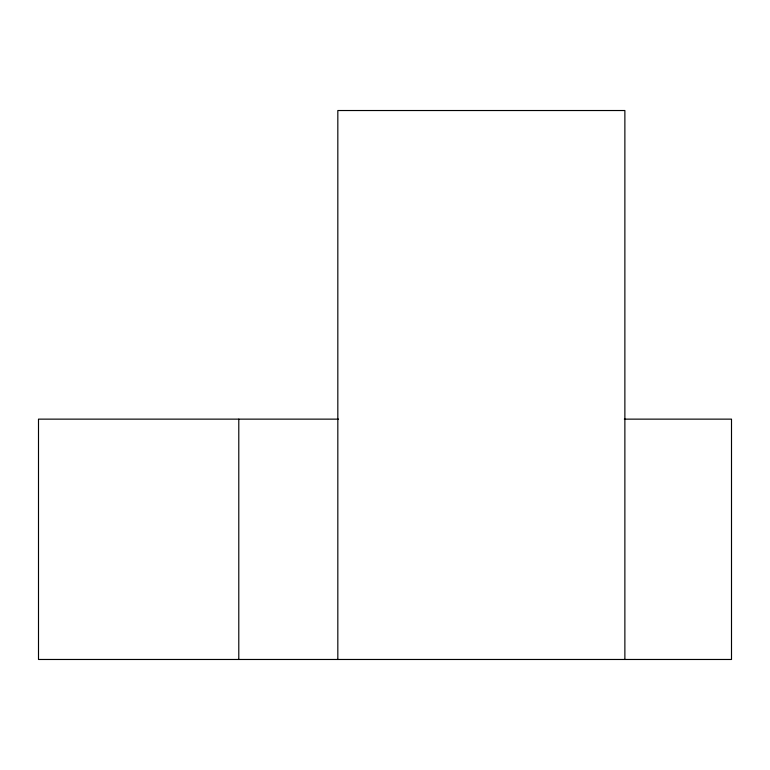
<?xml version="1.0" encoding="UTF-8"?>
<svg xmlns="http://www.w3.org/2000/svg" width="770" height="770" viewBox="0 0 770 770"><rect width="100%" height="100%" fill="white"/><g stroke="black" fill="none" stroke-linecap="round" stroke-linejoin="round"><path stroke-width="1.16" d="M338.531 419.14L38.5 419.14L38.5 659.476L731.5 659.476L731.5 419.14L624.354 419.14M624.874 659.476L624.874 110.524L337.828 110.524L337.828 659.476M238.787 419.14L238.787 659.476"/></g></svg>
